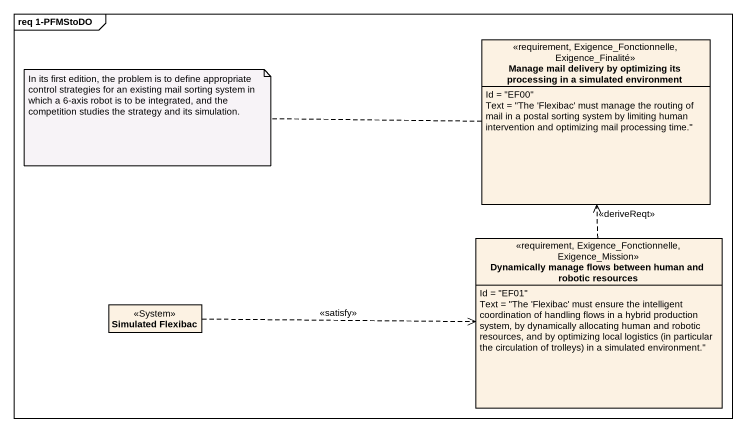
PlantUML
@startuml
mainframe req 1-PFMStoDO
hide circle
hide empty members
class "Manage mail delivery by optimizing its processing in a simulated environment" as Manage_mail_delivery_by <<requirement, Exigence_Fonctionnelle, Exigence_Finalité>> {
  Id = "EF00"
  Text = "The 'Flexibac' must manage the routing of mail in a postal sorting system by limiting human intervention and optimizing mail processing time."
}
class "Dynamically manage flows between human and robotic resources" as Dynamically_manage_flows <<requirement, Exigence_Fonctionnelle, Exigence_Mission>> {
  Id = "EF01"
  {field} Text = "The 'Flexibac' must ensure the intelligent coordination of handling flows in a hybrid production system, by dynamically allocating human and robotic resources, and by optimizing local logistics (in particular the circulation of trolleys) in a simulated environment."
}
class "Simulated Flexibac" as Simulated_Flexibac <<System>>
Dynamically_manage_flows .up.> Manage_mail_delivery_by : <<deriveReqt>>
Simulated_Flexibac .right.> Dynamically_manage_flows : <<satisfy>>
note left of Manage_mail_delivery_by : In its first edition, the problem is to define appropriate control strategies for an existing mail sorting system in which a 6-axis robot is to be integrated, and the competition studies the strategy and its simulation.
@enduml
